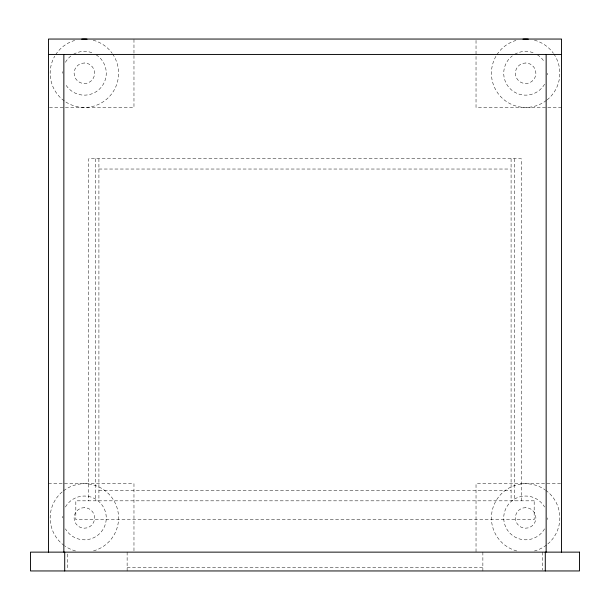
<?xml version="1.0" encoding="UTF-8"?>
<svg xmlns="http://www.w3.org/2000/svg" width="610" height="610" viewBox="0 0 610 610"><rect width="100%" height="100%" fill="white"/><g stroke="black" fill="none" stroke-linecap="round" stroke-linejoin="round"><path stroke-width="0.46" stroke-dasharray="3.05 2.29" d="M49.41 107.459L133.971 107.459L133.971 39.048M561.543 107.459L476.029 107.459L476.029 40.001M98.911 169.031L511.088 169.031M48.457 483.722L133.971 483.722L133.971 551.188M560.59 483.722L476.029 483.722L476.029 552.134M98.911 490.562L511.088 490.562M127.132 567.529L482.868 567.529M547.513 73.253L547.727 74.855M547.513 517.928L547.727 519.522M62.273 71.66L62.487 73.253M62.273 516.334L62.487 517.928M542.732 552.134L542.732 570.007M521.352 500.825L521.352 158.768L88.648 158.768L88.648 500.825M514.512 158.768L514.512 500.825M511.088 158.768L511.088 500.825M482.868 552.134L482.868 570.952M127.132 552.134L127.132 570.952M98.911 158.768L98.911 500.825M95.488 158.768L95.488 500.825M67.268 554.017L67.268 570.007M112.568 53.894A34.206 34.206 0 0 1 65.003 101.451M64.271 100.932A34.206 34.206 0 0 1 54.747 56.15M55.678 54.633A34.206 34.206 0 0 1 74.664 40.458M93.223 40.214A34.206 34.206 0 0 1 112.049 53.154M96.128 54.793A21.884 21.884 0 0 1 99.514 89.068A21.884 21.884 0 0 1 65.422 84.203M65.422 62.311A21.884 21.884 0 0 1 71.05 55.891M73.429 54.305A21.884 21.884 0 0 1 93.627 53.421M63.554 490.791A34.206 34.206 0 0 1 115.054 502.8A34.206 34.206 0 0 1 93.223 550.967M75.518 550.967A34.206 34.206 0 0 1 65.003 546.125M64.271 545.607A34.206 34.206 0 0 1 62.845 491.347M65.422 506.986A21.884 21.884 0 0 1 98.446 501.161A21.884 21.884 0 0 1 98.446 534.695A21.884 21.884 0 0 1 65.422 528.87M553.819 53.894A34.206 34.206 0 0 1 547.155 99.834M546.446 100.391A34.206 34.206 0 0 1 496.006 56.15M496.936 54.633A34.206 34.206 0 0 1 515.915 40.458M534.482 40.214A34.206 34.206 0 0 1 553.3 53.154M544.577 84.203A21.884 21.884 0 0 1 511.195 89.716A21.884 21.884 0 0 1 512.301 55.891M514.68 54.305A21.884 21.884 0 0 1 534.879 53.421M537.38 54.793A21.884 21.884 0 0 1 544.577 62.311M545.729 490.257A34.206 34.206 0 0 1 547.155 544.509M546.446 545.066A34.206 34.206 0 0 1 534.482 550.967M516.777 550.967A34.206 34.206 0 0 1 494.558 503.616A34.206 34.206 0 0 1 544.997 489.738M544.577 528.87A21.884 21.884 0 0 1 511.554 534.695A21.884 21.884 0 0 1 511.554 501.161A21.884 21.884 0 0 1 544.577 506.986M84.622 62.998L81.954 63.287A10.263 10.263 0 0 0 84.127 83.517L86.788 83.227A10.263 10.263 0 0 0 84.622 62.998M525.873 62.998L523.212 63.287A10.263 10.263 0 0 0 525.378 83.517L528.046 83.227A10.263 10.263 0 0 0 525.873 62.998M84.622 507.672L81.954 507.955A10.263 10.263 0 0 0 84.127 528.191L86.788 527.902A10.263 10.263 0 0 0 84.622 507.672M525.873 507.672L523.212 507.955A10.263 10.263 0 0 0 525.378 528.191L528.046 527.902A10.263 10.263 0 0 0 525.873 507.672M534.177 500.825L75.823 500.825L75.823 519.644L534.177 519.644L534.177 500.825"/><path stroke-width="0.91" d="M48.457 54.443L561.543 54.443M561.543 552.134L561.543 39.048L48.457 39.048L48.457 552.134M546.148 54.443L546.148 552.134M545.294 552.134L545.294 570.952M64.706 552.134L64.706 570.952M63.852 54.443L63.852 552.134M81.702 39.154A34.206 34.206 0 0 1 87.047 39.154M522.953 39.154A34.206 34.206 0 0 1 528.298 39.154M579.5 552.134L30.5 552.134L30.5 570.952L579.5 570.952L579.5 552.134"/></g></svg>
